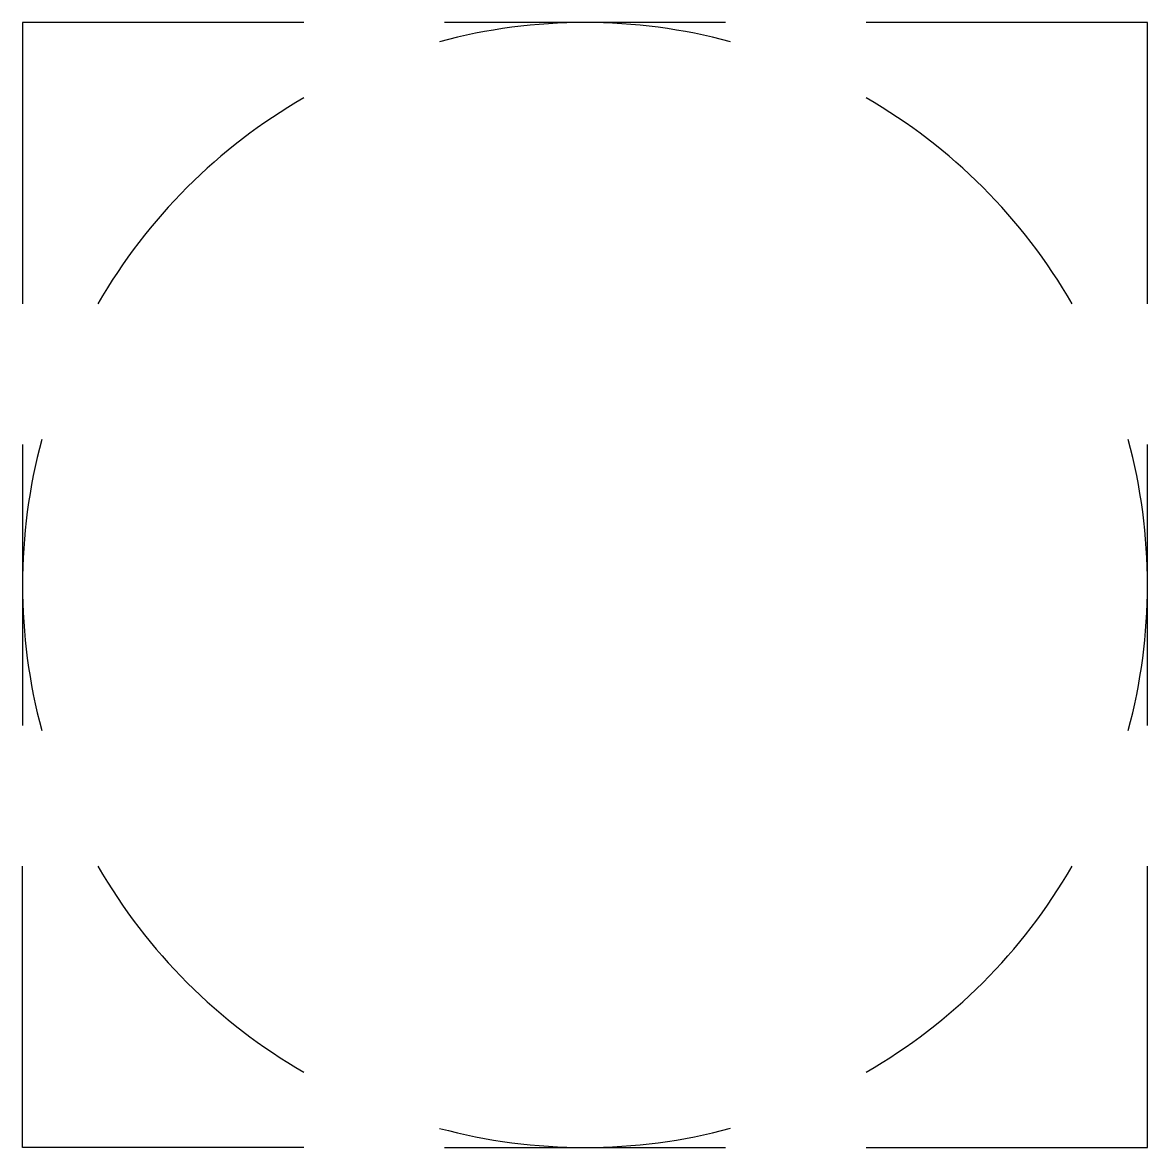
# Model space of a CAD drawing. Extents: x -2.01 to 1.99, y -2.01 to 1.99.
import ezdxf

# ---------------------------------------------------------------- set-up
doc = ezdxf.new("R2010")
doc.units = 0
doc.header["$LTSCALE"] = 0.2

msp = doc.modelspace()

# ---------------------------------------------------------------- linework, layer by layer
at = {"lineweight": -3}
for points in [[(-1.0093, 1.9906), (-2.0093, 1.9905), (-2.0093, 0.9905)], [(0.4907, 1.9906), (-0.5093, 1.9906)], [(1.9907, 0.9905), (1.9907, 1.9907), (0.9907, 1.9907)], [(-2.0092, 0.4905), (-2.0092, -0.5095)], [(1.9908, -0.5095), (1.9908, 0.4905)], [(0.9907, -2.0093), (1.9909, -2.0093), (1.9908, -1.0095)], [(-0.5093, -2.0094), (0.4907, -2.0094)]]:
    msp.add_lwpolyline(points, dxfattribs=at)
msp.add_lwpolyline([(-1.0093, -2.0093), (-2.0093, -2.0093), (-2.0093, -1.0095)])
for start, end in [(74.9976, 104.9976), (120.0024, 150.0024), (29.9976, 59.9976), (165.0024, 195.0024), (344.9976, 14.9976), (210.0024, 240.0024), (299.9976, 329.9976), (255.0024, 285.0024)]:
    msp.add_arc((-0.0092, -0.0094), 2, start, end, dxfattribs=at)

doc.saveas('drawing.dxf')
